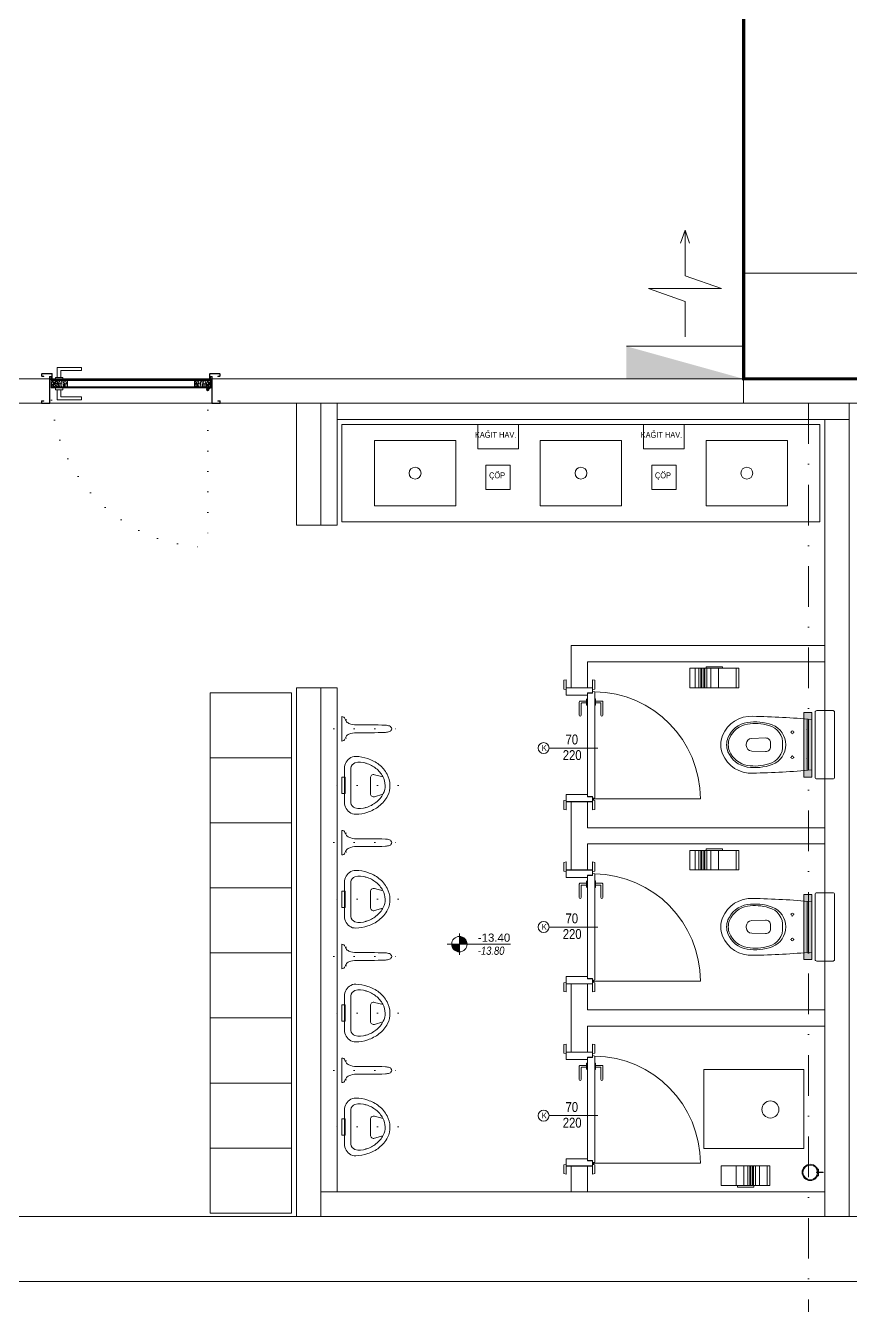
# Model space of a CAD drawing. Header units: metres. Extents: x -13933 to 152404, y -7861 to 21912.
# Drawn here: x 7998 to 8506, y -555 to 232 of the extents above; entities that cross this region are included whole.
import ezdxf
from ezdxf.enums import TextEntityAlignment as Align

# ---------------------------------------------------------------- set-up
doc = ezdxf.new("R2010")
doc.units = ezdxf.units.M
doc.header["$LTSCALE"] = 100
doc.header["$MEASUREMENT"] = 0
for name, pattern in [('DASHDOT2', [0.5, 0.25, -0.125, 0, -0.125]), ('DOT2', [0.125, 0, -0.125]), ('HIDDEN', [0.375, 0.25, -0.125]), ('HIDDEN2', [4.7625, 3.175, -1.5875])]:
    doc.linetypes.add(name, pattern=pattern)
doc.layers.get('0').update_dxf_attribs({"color": 9, "lineweight": 9})
for name, color, linetype, lineweight in [('00', 9, 'Continuous', 9), ('01', 9, 'Continuous', 9), ('05', 9, 'Continuous', 9), ('05V', 9, 'Continuous', 9), ('06C @ 1', 9, 'Continuous', 9), ('06D', 9, 'Continuous', 9), ('09', 9, 'Continuous', 9), ('10', 9, 'Continuous', 9), ('12', 9, 'Continuous', 9), ('20', 9, 'DOT2', 9), ('21', 9, 'Continuous', 9), ('24', 9, 'DASHDOT2', 9), ('32-ekipman', 9, 'Continuous', 9), ('Kapı', 204, 'Continuous', 9), ('KARA SIVA', 4, 'Continuous', 9), ('TEFRİŞ', 9, 'Continuous', 9), ('YAZI', 7, 'Continuous', 9)]:
    doc.layers.add(name, color=color, linetype=linetype, lineweight=lineweight)
doc.styles.add('Arial', font='arial.ttf', dxfattribs={"height": 2.5})
doc.styles.add('MuuM_TEXT-ITALIC', font='ARIALNI.TTF')
doc.styles.add('MuuM_TEXT-STANDART', font='ARIALN.TTF')

# ---------------------------------------------------------------- blocks, each defined once
blk = doc.blocks.new('p-akslar_yeni')
at = {"layer": '24'}
blk.add_lwpolyline([(14895, -8575), (14895, -11897.18)], dxfattribs=at)
blk = doc.blocks.new('2.bod.sitatik')
at = {"layer": '01'}
blk.add_lwpolyline([(8440, -8630), (8520, -8630), (8520, -8550), (8440, -8550)], close=True, dxfattribs=at)
blk = doc.blocks.new('P-KURANGLEZ')
at = {"layer": '01'}
blk.add_lwpolyline([(7525, -500), (12385, -500), (12385, -5), (12385, 0), (12425, 0), (12425, -540), (7525, -540)], close=True, dxfattribs=at)
blk = doc.blocks.new('YD-72-20')
at = {"linetype": 'Continuous'}
for p, q in [((0, 0.7139), (-0.0282, 0.6343)), ((0, 0.7139), (0.0282, 0.6343)), ((0, 0.4335), (0, 0.7139)), ((0.225, 0.3547), (0, 0.4335)), ((-0.225, 0.3547), (0.225, 0.3547)), ((-0.225, 0.3547), (0, 0.276)), ((0, 0.058), (0, 0.276)), ((0.36, 0), (-0.36, 0)), ((0.36, 0), (0.36, -0.2))]:
    blk.add_line(p, q, dxfattribs=at)
blk.add_solid([(0.36, -0.2), (-0.36, 0), (-0.36, -0.2)])
blk = doc.blocks.new('A$C29B32992')
at = {"xscale": 100, "yscale": 100, "zscale": 100}
blk.add_blockref('YD-72-20', (8404, -10855.12), dxfattribs=at)
blk = doc.blocks.new('p-işyeri')
at = {"color": 0, "const_width": 2}
blk.add_lwpolyline([(200, 0), (200, 700), (-200, 700), (-200, 0)], close=True, dxfattribs=at)
blk = doc.blocks.new('p-kapı kolu')
for points in [[(2.2, 0), (2.2, -1.25), (-2.2, -1.25), (-2.2, 0), (2.2, 0)], [(1.225, -1.25), (1.225, -7.5), (-13.775, -7.5), (-13.775, -5.625), (-1.025, -5.625), (-1.025, -5.625), (-1.025, -1.25), (1.225, -1.25)]]:
    blk.add_lwpolyline(points)
blk = doc.blocks.new('K-AH-01')
at = {"layer": '09'}
h = blk.add_hatch(dxfattribs=at)
h.set_pattern_fill('LOGEND', color=256, scale=10, style=0)
h.set_pattern_definition([(7e-15, (-3944.073, -2726.897), (10, 10), [3, -7]), (7e-15, (-3944.073, -2726.397), (10, 10), [3, -7]), (7e-15, (-3943.573, -2725.397), (10, 10), [2, -8]), (7e-15, (-3943.073, -2724.397), (10, 10), [1.5, -8.5]), (7e-15, (-3943.073, -2723.397), (10, 10), [1, -9]), (7e-15, (-3945.573, -2722.397), (10, 10), [0.5, -2.5, 0.5, -6.5]), (7e-15, (-3944.073, -2721.897), (10, 10), [0.5, -4, 1.5, -4]), (7e-15, (-3942.073, -2721.397), (10, 10), [0.5, -0.5, 0.5, -8.5]), (7e-15, (-3942.573, -2720.897), (10, 10), [0.5, -9.5]), (7e-15, (-3943.073, -2719.897), (10, 10), [1.5, -8.5]), (7e-15, (-3943.073, -2718.897), (10, 10), [2, -8]), (7e-15, (-3943.573, -2717.897), (10, 10), [2.5, -3, 0.5, -4]), (90, (-3947.573, -2723.897), (-10, 10), [0.5, -1, 2.5, -6]), (90, (-3947.073, -2722.897), (-10, 10), [0.5, -0.5, 1.5, -7.5]), (90, (-3946.573, -2718.897), (-10, 10), [1, -9]), (90, (-3946.073, -2722.897), (-10, 10), [2, -3, 0.5, -4.5]), (90, (-3945.573, -2717.397), (-10, 10), [0.5, -9.5]), (90, (-3945.073, -2722.397), (-10, 10), [1.5, -8.5]), (90, (-3944.073, -2721.897), (-10, 10), [1, -9]), (90, (-3943.073, -2721.897), (-10, 10), [0.5, -1.5, 1.5, -6.5]), (90, (-3942.573, -2721.397), (-10, 10), [0.5, -9.5]), (90, (-3942.073, -2723.397), (-10, 10), [1.4, -8.6]), (90, (-3941.573, -2725.397), (-10, 10), [1, -9]), (90, (-3940.573, -2721.397), (-10, 10), [0.5, -9.5]), (90, (-3939.573, -2721.897), (-10, 10), [1.5, -8.5]), (90, (-3938.573, -2721.897), (-10, 10), [1.5, -8.5]), (45, (-3940.073, -2725.8966), (1e-15, 10), [0.7071, -0.7071, 0.7071, -12.020836]), (45, (-3942.073, -2723.3966), (1e-15, 10), [1.4142, -12.727936]), (45, (-3946.073, -2718.3966), (1e-15, 10), [1.4142, -12.727936]), (45, (-3944.073, -2720.8966), (1e-15, 10), [1.4142, -12.727936]), (45, (-3943.573, -2722.8966), (1e-15, 10), [1.4142, -12.727936]), (45, (-3940.573, -2724.8966), (1e-15, 10), [1.4142, -12.727936]), (45, (-3941.573, -2724.3966), (1e-15, 10), [2.12132, -12.020816]), (45, (-3944.573, -2719.8966), (1e-15, 10), [0.7071, -13.435036]), (45, (-3945.073, -2718.8966), (1e-15, 10), [0.7071, -13.435036]), (45, (-3941.073, -2718.8966), (1e-15, 10), [0.7071, -13.435036]), (45, (-3945.073, -2723.8966), (1e-15, 10), [0.7071, -13.435036]), (45, (-3939.573, -2720.3966), (1e-15, 10), [0.7071, -13.435036]), (45, (-3943.073, -2721.3966), (1e-15, 10), [0.7071, -13.435036]), (45, (-3942.073, -2720.3966), (1e-15, 10), [0.7071, -13.435036]), (135, (-3942.573, -2722.3966), (-10, 1e-15), [0.7071, -0.7071, 2.12132, -10.606616]), (135, (-3941.073, -2722.3966), (-10, 1e-15), [0.7071, -13.435036]), (135, (-3941.073, -2725.8966), (-10, 1e-15), [0.7071, -13.435036]), (135, (-3943.073, -2723.3966), (-10, 1e-15), [0.7071, -13.435036]), (135, (-3941.573, -2721.3966), (-10, 1e-15), [0.7071, -13.435036]), (135, (-3944.073, -2723.8966), (-10, 1e-15), [0.7071, -13.435036]), (135, (-3940.073, -2723.8966), (-10, 1e-15), [0.7071, -13.435036]), (135, (-3947.073, -2726.8966), (-10, 1e-15), [0.7071, -13.435036]), (135, (-3946.573, -2726.3966), (-10, 1e-15), [1.4142, -12.727936]), (135, (-3946.073, -2725.8966), (-10, 1e-15), [1.4142, -12.727936]), (135, (-3945.073, -2725.8966), (-10, 1e-15), [1.4142, -12.727936]), (135, (-3944.573, -2724.8966), (-10, 1e-15), [1.4142, -12.727936]), (135, (-3940.573, -2720.8966), (-10, 1e-15), [1.4142, -12.727936]), (135, (-3938.573, -2725.8966), (-10, 1e-15), [1.4142, -12.727936]), (135, (-3938.073, -2717.8966), (-10, 1e-15), [1.4142, -12.727936]), (135, (-3938.073, -2718.8966), (-10, 1e-15), [1.4142, -12.727936]), (135, (-3939.073, -2719.3966), (-10, 1e-15), [1.4142, -12.727936]), (135, (-3946.073, -2719.3966), (-10, 1e-15), [2.12132, -12.020816]), (135, (-3939.573, -2720.3966), (-10, 1e-15), [2.12132, -12.020816]), (26.56505, (-3945.0727, -2717.3966), (10, 4e-09), [1.118, -21.24268]), (26.56505, (-3945.0727, -2722.3966), (10, 4e-09), [1.118, -21.24268]), (26.56505, (-3944.0727, -2719.3966), (10, 4e-09), [1.118, -21.24268]), (26.56505, (-3941.0727, -2726.3966), (10, 4e-09), [1.118, -21.24268]), (26.56505, (-3941.5727, -2725.3966), (10, 4e-09), [1.118, -21.24268]), (26.56505, (-3944.5727, -2723.3966), (10, 4e-09), [1.118, -21.24268]), (26.56505, (-3944.5727, -2718.3966), (10, 4e-09), [1.118, -21.24268]), (26.56505, (-3941.5727, -2721.3966), (10, 4e-09), [2.236, -20.12468]), (63.43495, (-3941.5727, -2719.8966), (5e-10, 10), [1.118, -21.24268]), (63.43495, (-3940.0727, -2722.8966), (5e-10, 10), [1.118, -21.24268]), (63.43495, (-3945.0727, -2720.8966), (5e-10, 10), [1.118, -21.24268]), (63.43495, (-3947.0727, -2720.3966), (5e-10, 10), [1.118, -21.24268]), (63.43495, (-3941.0727, -2722.3966), (5e-10, 10), [1.118, -21.24268]), (63.43495, (-3942.0727, -2722.3966), (5e-10, 10), [1.118, -21.24268]), (63.43495, (-3946.0727, -2720.8966), (5e-10, 10), [2.236, -20.12468]), (63.43495, (-3938.5727, -2724.3966), (5e-10, 10), [2.236, -20.12468]), (63.43495, (-3939.5727, -2723.8966), (5e-10, 10), [2.236, -20.12468]), (116.56505, (-3947.5727, -2725.3966), (-4e-09, 10), [1.118, -21.24268]), (116.56505, (-3947.5727, -2719.8966), (-4e-09, 10), [1.118, -21.24268]), (116.56505, (-3945.5727, -2726.8966), (-4e-09, 10), [1.118, -21.24268]), (116.56505, (-3946.5727, -2717.8966), (-4e-09, 10), [1.118, -21.24268]), (116.56505, (-3945.5727, -2723.8966), (-4e-09, 10), [1.118, -21.24268]), (116.56505, (-3943.5727, -2722.8966), (-4e-09, 10), [1.118, -21.24268]), (116.56505, (-3942.5727, -2720.8966), (-4e-09, 10), [1.118, -21.24268]), (116.56505, (-3947.0727, -2724.8966), (3.2e-06, 10.0000016), [1.118, -21.24268]), (116.56505, (-3944.5727, -2723.3966), (-4e-09, 10), [1.118, -21.24268]), (116.56505, (-3941.5727, -2724.3966), (-4e-09, 10), [1.118, -21.24268]), (116.56505, (-3940.5727, -2723.3966), (-4e-09, 10), [1.118, -21.24268]), (116.56505, (-3938.5727, -2720.3966), (-4e-09, 10), [1.118, -21.24268]), (116.56505, (-3946.0727, -2717.3966), (-4e-09, 10), [1.118, -21.24268]), (116.56505, (-3947.5727, -2717.8966), (-4e-09, 10), [2.236, -20.12468]), (116.56505, (-3946.0727, -2724.8966), (-4e-09, 10), [2.236, -20.12468]), (153.43495, (-3947.5727, -2726.3966), (-10, 5e-10), [1.118, -21.24268]), (153.43495, (-3939.0727, -2726.8966), (-10, 5e-10), [1.118, -21.24268]), (153.43495, (-3939.5727, -2721.8966), (-10, 5e-10), [1.118, -21.24268]), (153.43495, (-3943.5727, -2725.3966), (-10, 5e-10), [1.118, -21.24268]), (153.43495, (-3944.0727, -2726.3966), (-10, 5e-10), [1.118, -21.24268]), (153.43495, (-3943.0727, -2724.3966), (-10, 5e-10), [1.118, -21.24268]), (153.43495, (-3940.0727, -2718.3966), (-10, 5e-10), [1.118, -21.24268]), (153.43495, (-3939.0727, -2717.8966), (-10, 5e-10), [2.236, -20.12468])])
h.paths.add_polyline_path([(10.77, 6.46), (10.77, 2.46), (0.77, 2.46), (0.77, 6.46)])
h = blk.add_hatch(dxfattribs=at)
h.set_pattern_fill('LOGEND', color=256, scale=10, style=0)
h.set_pattern_definition([(7e-15, (-3938.781, -2726.897), (10, 10), [3, -7]), (7e-15, (-3938.781, -2726.397), (10, 10), [3, -7]), (7e-15, (-3938.281, -2725.397), (10, 10), [2, -8]), (7e-15, (-3937.781, -2724.397), (10, 10), [1.5, -8.5]), (7e-15, (-3937.781, -2723.397), (10, 10), [1, -9]), (7e-15, (-3940.281, -2722.397), (10, 10), [0.5, -2.5, 0.5, -6.5]), (7e-15, (-3938.781, -2721.897), (10, 10), [0.5, -4, 1.5, -4]), (7e-15, (-3936.781, -2721.397), (10, 10), [0.5, -0.5, 0.5, -8.5]), (7e-15, (-3937.281, -2720.897), (10, 10), [0.5, -9.5]), (7e-15, (-3937.781, -2719.897), (10, 10), [1.5, -8.5]), (7e-15, (-3937.781, -2718.897), (10, 10), [2, -8]), (7e-15, (-3938.281, -2717.897), (10, 10), [2.5, -3, 0.5, -4]), (90, (-3942.281, -2723.897), (-10, 10), [0.5, -1, 2.5, -6]), (90, (-3941.781, -2722.897), (-10, 10), [0.5, -0.5, 1.5, -7.5]), (90, (-3941.281, -2718.897), (-10, 10), [1, -9]), (90, (-3940.781, -2722.897), (-10, 10), [2, -3, 0.5, -4.5]), (90, (-3940.281, -2717.397), (-10, 10), [0.5, -9.5]), (90, (-3939.781, -2722.397), (-10, 10), [1.5, -8.5]), (90, (-3938.781, -2721.897), (-10, 10), [1, -9]), (90, (-3937.781, -2721.897), (-10, 10), [0.5, -1.5, 1.5, -6.5]), (90, (-3937.281, -2721.397), (-10, 10), [0.5, -9.5]), (90, (-3936.781, -2723.397), (-10, 10), [1.4, -8.6]), (90, (-3936.281, -2725.397), (-10, 10), [1, -9]), (90, (-3935.281, -2721.397), (-10, 10), [0.5, -9.5]), (90, (-3934.281, -2721.897), (-10, 10), [1.5, -8.5]), (90, (-3933.281, -2721.897), (-10, 10), [1.5, -8.5]), (45, (-3934.781, -2725.8966), (1e-15, 10), [0.7071, -0.7071, 0.7071, -12.020836]), (45, (-3936.781, -2723.3966), (1e-15, 10), [1.4142, -12.727936]), (45, (-3940.781, -2718.3966), (1e-15, 10), [1.4142, -12.727936]), (45, (-3938.781, -2720.8966), (1e-15, 10), [1.4142, -12.727936]), (45, (-3938.281, -2722.8966), (1e-15, 10), [1.4142, -12.727936]), (45, (-3935.281, -2724.8966), (1e-15, 10), [1.4142, -12.727936]), (45, (-3936.281, -2724.3966), (1e-15, 10), [2.12132, -12.020816]), (45, (-3939.281, -2719.8966), (1e-15, 10), [0.7071, -13.435036]), (45, (-3939.781, -2718.8966), (1e-15, 10), [0.7071, -13.435036]), (45, (-3935.781, -2718.8966), (1e-15, 10), [0.7071, -13.435036]), (45, (-3939.781, -2723.8966), (1e-15, 10), [0.7071, -13.435036]), (45, (-3934.281, -2720.3966), (1e-15, 10), [0.7071, -13.435036]), (45, (-3937.781, -2721.3966), (1e-15, 10), [0.7071, -13.435036]), (45, (-3936.781, -2720.3966), (1e-15, 10), [0.7071, -13.435036]), (135, (-3937.281, -2722.3966), (-10, 1e-15), [0.7071, -0.7071, 2.12132, -10.606616]), (135, (-3935.781, -2722.3966), (-10, 1e-15), [0.7071, -13.435036]), (135, (-3935.781, -2725.8966), (-10, 1e-15), [0.7071, -13.435036]), (135, (-3937.781, -2723.3966), (-10, 1e-15), [0.7071, -13.435036]), (135, (-3936.281, -2721.3966), (-10, 1e-15), [0.7071, -13.435036]), (135, (-3938.781, -2723.8966), (-10, 1e-15), [0.7071, -13.435036]), (135, (-3934.781, -2723.8966), (-10, 1e-15), [0.7071, -13.435036]), (135, (-3941.781, -2726.8966), (-10, 1e-15), [0.7071, -13.435036]), (135, (-3941.281, -2726.3966), (-10, 1e-15), [1.4142, -12.727936]), (135, (-3940.781, -2725.8966), (-10, 1e-15), [1.4142, -12.727936]), (135, (-3939.781, -2725.8966), (-10, 1e-15), [1.4142, -12.727936]), (135, (-3939.281, -2724.8966), (-10, 1e-15), [1.4142, -12.727936]), (135, (-3935.281, -2720.8966), (-10, 1e-15), [1.4142, -12.727936]), (135, (-3933.281, -2725.8966), (-10, 1e-15), [1.4142, -12.727936]), (135, (-3932.781, -2717.8966), (-10, 1e-15), [1.4142, -12.727936]), (135, (-3932.781, -2718.8966), (-10, 1e-15), [1.4142, -12.727936]), (135, (-3933.781, -2719.3966), (-10, 1e-15), [1.4142, -12.727936]), (135, (-3940.781, -2719.3966), (-10, 1e-15), [2.12132, -12.020816]), (135, (-3934.281, -2720.3966), (-10, 1e-15), [2.12132, -12.020816]), (26.56505, (-3939.7813, -2717.3966), (10, 4e-09), [1.118, -21.24268]), (26.56505, (-3939.7813, -2722.3966), (10, 4e-09), [1.118, -21.24268]), (26.56505, (-3938.7813, -2719.3966), (10, 4e-09), [1.118, -21.24268]), (26.56505, (-3935.7813, -2726.3966), (10, 4e-09), [1.118, -21.24268]), (26.56505, (-3936.2813, -2725.3966), (10, 4e-09), [1.118, -21.24268]), (26.56505, (-3939.2813, -2723.3966), (10, 4e-09), [1.118, -21.24268]), (26.56505, (-3939.2813, -2718.3966), (10, 4e-09), [1.118, -21.24268]), (26.56505, (-3936.2813, -2721.3966), (10, 4e-09), [2.236, -20.12468]), (63.43495, (-3936.2813, -2719.8966), (5e-10, 10), [1.118, -21.24268]), (63.43495, (-3934.7813, -2722.8966), (5e-10, 10), [1.118, -21.24268]), (63.43495, (-3939.7813, -2720.8966), (5e-10, 10), [1.118, -21.24268]), (63.43495, (-3941.7813, -2720.3966), (5e-10, 10), [1.118, -21.24268]), (63.43495, (-3935.7813, -2722.3966), (5e-10, 10), [1.118, -21.24268]), (63.43495, (-3936.7813, -2722.3966), (5e-10, 10), [1.118, -21.24268]), (63.43495, (-3940.7813, -2720.8966), (5e-10, 10), [2.236, -20.12468]), (63.43495, (-3933.2813, -2724.3966), (5e-10, 10), [2.236, -20.12468]), (63.43495, (-3934.2813, -2723.8966), (5e-10, 10), [2.236, -20.12468]), (116.56505, (-3942.2813, -2725.3966), (-4e-09, 10), [1.118, -21.24268]), (116.56505, (-3942.2813, -2719.8966), (-4e-09, 10), [1.118, -21.24268]), (116.56505, (-3940.2813, -2726.8966), (-4e-09, 10), [1.118, -21.24268]), (116.56505, (-3941.2813, -2717.8966), (-4e-09, 10), [1.118, -21.24268]), (116.56505, (-3940.2813, -2723.8966), (-4e-09, 10), [1.118, -21.24268]), (116.56505, (-3938.2813, -2722.8966), (-4e-09, 10), [1.118, -21.24268]), (116.56505, (-3937.2813, -2720.8966), (-4e-09, 10), [1.118, -21.24268]), (116.56505, (-3941.7813, -2724.8966), (3.2e-06, 10.0000016), [1.118, -21.24268]), (116.56505, (-3939.2813, -2723.3966), (-4e-09, 10), [1.118, -21.24268]), (116.56505, (-3936.2813, -2724.3966), (-4e-09, 10), [1.118, -21.24268]), (116.56505, (-3935.2813, -2723.3966), (-4e-09, 10), [1.118, -21.24268]), (116.56505, (-3933.2813, -2720.3966), (-4e-09, 10), [1.118, -21.24268]), (116.56505, (-3940.7813, -2717.3966), (-4e-09, 10), [1.118, -21.24268]), (116.56505, (-3942.2813, -2717.8966), (-4e-09, 10), [2.236, -20.12468]), (116.56505, (-3940.7813, -2724.8966), (-4e-09, 10), [2.236, -20.12468]), (153.43495, (-3942.2813, -2726.3966), (-10, 5e-10), [1.118, -21.24268]), (153.43495, (-3933.7813, -2726.8966), (-10, 5e-10), [1.118, -21.24268]), (153.43495, (-3934.2813, -2721.8966), (-10, 5e-10), [1.118, -21.24268]), (153.43495, (-3938.2813, -2725.3966), (-10, 5e-10), [1.118, -21.24268]), (153.43495, (-3938.7813, -2726.3966), (-10, 5e-10), [1.118, -21.24268]), (153.43495, (-3937.7813, -2724.3966), (-10, 5e-10), [1.118, -21.24268]), (153.43495, (-3934.7813, -2718.3966), (-10, 5e-10), [1.118, -21.24268]), (153.43495, (-3933.7813, -2717.8966), (-10, 5e-10), [2.236, -20.12468])])
h.paths.add_polyline_path([(89.06, 2.47), (89.06, 6.46), (99.06, 6.47), (99.06, 2.47)])
at = {"layer": '10'}
for points in [[(-0.44, -1.7), (1.3, -1.7, 0.414214), (1.6, -1.4), (1.6, 1.1, 0.414214), (1.3, 1.4, 0.414214), (1, 1.1), (1, 0.2), (0.2, 0.2), (0.2, 16.4, 0.414214), (-0.1, 16.7), (-4.6, 16.7, 0.414214), (-4.9, 16.4), (-4.9, 15.3, 0.414214), (-4.6, 15), (-3.5, 15), (-3.5, 15.2), (-4.6, 15.2, -0.414214), (-4.7, 15.3), (-4.7, 16.4, -0.414214), (-4.6, 16.5), (-0.2, 16.5), (-0.1, 16.5, -0.414214), (0, 16.4), (0, 0), (1.2, 0), (1.2, 1.1, -0.414214), (1.3, 1.2, -0.414214), (1.4, 1.1), (1.4, -1.4, -0.414214), (1.3, -1.5), (-0.44, -1.5), (-4.6, -1.5, -0.414214), (-4.7, -1.4), (-4.7, -0.3, -0.414214), (-4.6, -0.2), (-3.5, -0.2), (-3.5, 0), (-4.6, 0, 0.414214), (-4.9, -0.3), (-4.9, -1.4, 0.414214), (-4.6, -1.7)], [(100.44, -1.7), (98.7, -1.7, -0.414214), (98.4, -1.4), (98.4, 1.1, -0.414214), (98.7, 1.4, -0.414214), (99, 1.1), (99, 0.2), (99.8, 0.2), (99.8, 16.4, -0.414214), (100.1, 16.7), (104.6, 16.7, -0.414214), (104.9, 16.4), (104.9, 15.3, -0.414214), (104.6, 15), (103.5, 15), (103.5, 15.2), (104.6, 15.2, 0.414214), (104.7, 15.3), (104.7, 16.4, 0.414214), (104.6, 16.5), (100.2, 16.5), (100.1, 16.5, 0.414214), (100, 16.4), (100, 0), (98.8, 0), (98.8, 1.1, 0.414214), (98.7, 1.2, 0.414214), (98.6, 1.1), (98.6, -1.4, 0.414214), (98.7, -1.5), (100.44, -1.5), (104.6, -1.5, 0.414214), (104.7, -1.4), (104.7, -0.3, 0.414214), (104.6, -0.2), (103.5, -0.2), (103.5, 0), (104.6, 0, -0.414214), (104.9, -0.3), (104.9, -1.4, -0.414214), (104.6, -1.7)], [(2.15, 7.6), (0.77, 6.96), (0.77, 4.09), (0.57, 4.09), (0.57, 7.09), (2.04, 7.77, -14.796002)]]:
    blk.add_lwpolyline(points, format="xyb", close=True, dxfattribs=at)
blk.add_circle((2.72, 8.09), 0.55, dxfattribs=at)
at = {"layer": '12'}
for points in [[(0.77, 6.46), (99.06, 6.47), (99.06, 6.97), (0.77, 6.96)], [(0.77, 2.46), (10.77, 2.46), (10.77, 6.46), (0.77, 6.46)], [(0.77, 2.46), (99.06, 2.46), (99.06, 1.96), (0.77, 1.96)], [(89.06, 2.46), (99.06, 2.46), (99.06, 6.47), (89.06, 6.47)]]:
    blk.add_lwpolyline(points, close=True, dxfattribs=at)
at = {"layer": '20'}
blk.add_lwpolyline([(2.72, 8.09), (2.72, 105.23)], dxfattribs=at)
at = {"layer": '20', "linetype": 'HIDDEN'}
for points in [[(1.97, 6.89), (1.97, 5.39), (3.47, 5.39), (3.47, 6.89)], [(2.17, 7.58), (2.17, 5.59), (3.27, 5.59), (3.27, 7.58)]]:
    blk.add_lwpolyline(points, dxfattribs=at)
at = {"layer": '20'}
blk.add_arc((0.77, 6.96), 98.29, 357.08416, 88.86324, dxfattribs=at)
at = {"layer": '06C @ 1', "xscale": -1, "rotation": 180}
blk.add_blockref('p-kapı kolu', (94.06, 6.97), dxfattribs=at)
at = {"layer": '06C @ 1'}
blk.add_blockref('p-kapı kolu', (94.06, 1.96), dxfattribs=at)
blk = doc.blocks.new('San-p-uripart')
at = {"linetype": 'DOT2'}
for p, q in [((-5.77, -2.73), (-5.77, 3.35)), ((0, 5), (0, -40.5)), ((5.77, -2.73), (5.77, 3.35))]:
    blk.add_line(p, q, dxfattribs=at)
blk.add_lwpolyline([(0, 0), (-7.5, 0, 0.335863), (-6.29, -1.8, -0.061447), (-4.83, -2.51, -0.147975), (-3.31, -4.31, -0.105673), (-2.38, -8.95, 0.01101), (-2.23, -26.78, 0.044983), (-1.74, -29.26, 0.284409), (0, -30.59, 0.284409), (1.74, -29.26, 0.044983), (2.23, -26.78, 0.01101), (2.38, -8.95, -0.105673), (3.31, -4.31, -0.147975), (4.83, -2.51, -0.061447), (6.29, -1.8, 0.335863), (7.5, 0)], format="xyb", close=True)
blk = doc.blocks.new('v-k-pisuar01-p-s')
at = {"linetype": 'DOT2'}
blk.add_line((0, -33), (0, 5), dxfattribs=at)
for p, q in [((-6.98, -18.56), (-5.47, -23.73)), ((-5.07, -16), (4.66, -16)), ((6.59, -18.52), (5.19, -23.78))]:
    blk.add_line(p, q)
for points in [[(11.42, 0), (-11.42, 0, 0.252384), (-17.51, -5, 0.055826), (-17.74, -7, 0.088182), (-16.42, -14.39, 0.087476), (-12.79, -21.28, 0.105521), (-6.48, -26.6, 0.141396), (0.13, -28, 0.121036), (6.87, -26.29, 0.105521), (12.81, -21.28, 0.087476), (16.45, -14.39, 0.088182), (17.76, -7, 0.066704), (17.51, -5, 0.252384), (11.42, 0)], [(13.57, -13.47, 0.172375), (13.81, -6.52, 0.252384), (10.66, -3.93), (-10.66, -3.93, 0.252384), (-13.81, -6.52, 0.172375), (-13.57, -13.47, 0.087476), (-10.42, -19.44, 0.105521), (-5.06, -23.95, 0.144004), (0.01, -25, 0.123151), (5.45, -23.64, 0.105521), (10.44, -19.44, 0.087476), (13.59, -13.47)]]:
    blk.add_lwpolyline(points, format="xyb")
blk.add_lwpolyline([(-5, -0.5), (-5, 1.5), (5, 1.5), (5, -0.5)], close=True)
for centre, radius, start, end in [((1.16, -7.48), 15.9, 200.65057, 202.1301), ((-1.14, -7.48), 15.9, 337.8699, 339.34943), ((-5.07, -18), 2, 90, 196.38954), ((4.66, -18), 2, 345.06858, 90)]:
    blk.add_arc(centre, radius, start, end)
blk = doc.blocks.new('p-klozet üstü kağıt dispenser')
blk.add_hatch(color=255).paths.add_polyline_path([(0, 5.56), (0, 45.41), (-5, 45.41), (-5, 5.56)])
blk.add_lwpolyline([(0, 5.56), (0, 45.41), (-5, 45.41), (-5, 5.56)], close=True)
blk = doc.blocks.new('san-klo-06-p')
for p, q in [((0, -2), (-15.5, -2)), ((0, -2.8), (-15.5, -2.8)), ((0, -2), (15.5, -2)), ((0, -2.8), (15.5, -2.8)), ((-4.16, -28.43), (-3.91, -36.92)), ((0, -25.35), (-1.16, -25.35)), ((0, -25.35), (1.16, -25.35)), ((4.16, -28.43), (3.91, -36.92)), ((0, -40.31), (-0.41, -40.31)), ((-0.41, -40.31), (0, -40.31)), ((0.41, -40.31), (0, -40.31)), ((0, -40.31), (0.41, -40.31))]:
    blk.add_line(p, q)
at = {"linetype": 'DOT2'}
for p, q in [((-6.49, -12), (-8.95, -12)), ((-7.75, -10.91), (-7.75, -12)), ((-7.75, -13.09), (-7.75, -12)), ((6.49, -12), (8.95, -12)), ((7.75, -10.91), (7.75, -12)), ((7.75, -13.09), (7.75, -12))]:
    blk.add_line(p, q, dxfattribs=at)
for points in [[(-20, 2.02), (20, 2.02, 0.414214), (21, 3.02), (21, 13.02, 0.414214), (20, 14.02), (-20, 14.02, 0.414214), (-21, 13.02), (-21, 3.02, 0.414214)], [(-15.5, 0, 0.018163), (-17.47, -36.26, 0.320529), (-5.63, -54.91, 0.096396), (0, -56, 0.096396), (5.62, -54.91, 0.320529), (17.47, -36.26, 0.018163), (15.5, 0)]]:
    blk.add_lwpolyline(points, format="xyb", close=True)
for points in [[(-9.5, 2.02), (-9.5, -2.98), (-8.5, -2.98), (-8.5, 2.02)], [(8.5, 2.02), (8.5, -2.98), (9.5, -2.98), (9.5, 2.02)]]:
    blk.add_lwpolyline(points, dxfattribs=at)
blk.add_lwpolyline([(-5, 0), (-5, 2), (5, 2), (5, 0)], close=True, dxfattribs=at)
for centre, radius, start, end in [((-7.75, -12), 0.75, 0, 180), ((-7.75, -12), 0.75, 180, 0), ((7.75, -12), 0.75, 0, 180), ((7.75, -12), 0.75, 180, 0), ((0, -29), 13, 90, 159.42009), ((-1.09, -28.95), 11, 84.31759, 166.80674), ((0, -29), 13, 20.57991, 90), ((1.09, -28.95), 11, 13.19326, 95.68241), ((15.92, -34.98), 30, 159.42009, 189.12808), ((15.92, -34.98), 29, 162.87269, 189.12808), ((-1.16, -28.35), 3, 90, 181.707), ((1.16, -28.35), 3, 358.293, 90), ((-15.92, -34.98), 29, 350.87192, 17.12731), ((-15.92, -34.98), 30, 350.87192, 20.57991), ((-0.41, -36.81), 3.5, 181.707, 270), ((0.41, -36.81), 3.5, 270, 358.293), ((1.5, -37.29), 15.4, 189.12808, 247.97569), ((1.5, -37.29), 14.4, 189.12808, 247.97569), ((-1.5, -37.29), 14.4, 292.02431, 350.87192), ((-1.5, -37.29), 15.4, 292.02431, 350.87192), ((0, -41), 11.4, 247.97569, 270), ((0, -41), 10.4, 247.97569, 270), ((0, -41), 10.4, 270, 292.02431), ((0, -41), 11.4, 270, 292.02431)]:
    blk.add_arc(centre, radius, start, end)
at = {"layer": '05', "rotation": 270}
blk.add_blockref('p-klozet üstü kağıt dispenser', (-25.41, -5.01), dxfattribs=at)
blk = doc.blocks.new('p-giyinme dolabı')
blk.add_lwpolyline([(40, -20), (40, 20), (-10, 20), (-10, -20)], close=True)
blk = doc.blocks.new('p-t.kağıtlığı')
at = {"layer": 'TEFRİŞ'}
h = blk.add_hatch(dxfattribs=at)
h.set_pattern_fill('CYL', color=256, scale=30, angle=-90, style=0)
h.set_pattern_definition([(270, (-14.4, 13), (30, 7e-15), []), (270, (-13.8, 13), (30, 7e-15), []), (270, (-12.6, 13), (30, 7e-15), []), (270, (-10.2, 13), (30, 7e-15), []), (270, (-5.4, 13), (30, 7e-15), []), (270, (5.4, 13), (30, 7e-15), []), (270, (10.2, 13), (30, 7e-15), []), (270, (12.6, 13), (30, 7e-15), []), (270, (13.8, 13), (30, 7e-15), []), (270, (14.4, 13), (30, 7e-15), [])])
h.paths.add_polyline_path([(-15, 1), (15, 1), (15, 13), (-15, 13)])
for points in [[(-15, 1), (15, 1), (15, 13), (-15, 13)], [(5, 1), (5, 0), (-5, 0), (-5, 1)]]:
    blk.add_lwpolyline(points, close=True, dxfattribs=at)
blk = doc.blocks.new('RREERGERGBBBB')
at = {"layer": 'TEFRİŞ'}
blk.add_hatch(color=256, dxfattribs=at).paths.add_polyline_path([(-24564.21, -5806.63), (-24567.21, -5806.63), (-24567.21, -5804.63), (-24567.41, -5804.63), (-24567.41, -5806.63), (-24568.41, -5806.63), (-24568.41, -5806.83), (-24567.41, -5806.83), (-24567.41, -5808.83), (-24567.21, -5808.83), (-24567.21, -5806.83), (-24564.21, -5806.83)])
for points in [[(-24564.21, -5806.63), (-24567.21, -5806.63), (-24567.21, -5804.63), (-24567.41, -5804.63), (-24567.41, -5806.63), (-24568.41, -5806.63), (-24568.41, -5806.83), (-24567.41, -5806.83), (-24567.41, -5808.83), (-24567.21, -5808.83), (-24567.21, -5806.83), (-24564.21, -5806.83), (-24564.21, -5806.63)], [(-24567.21, -5806.71), (-24564.21, -5806.71)]]:
    blk.add_lwpolyline(points, dxfattribs=at)
for radius in [5, 4.5]:
    blk.add_circle((-24572.21, -5806.71), radius, dxfattribs=at)
blk = doc.blocks.new('dsfsdfsdfsdfsdfsdf')
at = {"layer": 'Kapı'}
for p, q in [((23771.45, -2062.35), (23755.45, -2062.35)), ((23771.45, -2065.62, 0.66), (23768.45, -2065.62, 0.66)), ((23768.45, -2129.02, 0.66), (23768.45, -2066.82, 0.66)), ((23772.95, -2064.72, 0.66), (23771.45, -2064.42, 0.66)), ((23771.45, -2064.42, 0.66), (23771.45, -2065.62, 0.66)), ((23771.95, -2064.01, 0.66), (23837.87, -2064.01, 0.66)), ((23772.95, -2064.72, 0.66), (23772.95, -2129.92, 0.66)), ((23771.45, -2132.35), (23755.45, -2132.35)), ((23771.45, -2129.02, 0.66), (23768.45, -2129.02, 0.66)), ((23771.45, -2130.22, 0.66), (23771.45, -2129.02, 0.66)), ((23772.95, -2129.92, 0.66), (23771.45, -2130.22, 0.66))]:
    blk.add_line(p, q, dxfattribs=at)
at = {"layer": 'Kapı', "elevation": 0.66}
for points in [[(23753.95, -2057.62), (23755.45, -2057.32), (23755.45, -2063.32), (23753.95, -2063.02), (23753.95, -2057.62)], [(23772.95, -2057.62), (23771.45, -2057.32), (23771.45, -2063.32), (23772.95, -2063.02), (23772.95, -2057.62)], [(23753.95, -2137.02), (23755.45, -2137.32), (23755.45, -2131.32), (23753.95, -2131.62), (23753.95, -2137.02)], [(23772.95, -2137.02), (23771.45, -2137.32), (23771.45, -2131.32), (23772.95, -2131.62), (23772.95, -2137.02)]]:
    blk.add_lwpolyline(points, dxfattribs=at)
for points in [[(23771.45, -2062.32), (23755.45, -2062.32), (23755.45, -2066.82), (23768.45, -2066.82), (23768.45, -2065.42), (23771.45, -2065.42)], [(23771.45, -2132.32), (23755.45, -2132.32), (23755.45, -2127.82), (23768.45, -2127.82), (23768.45, -2129.22), (23771.45, -2129.22)]]:
    blk.add_lwpolyline(points, close=True, dxfattribs=at)
for points in [[(23767.95, -2124.22), (23764.05, -2124.22, -0.414214), (23763.45, -2123.62), (23763.45, -2115.47, -1), (23764.65, -2115.47), (23764.65, -2122.77, 0.414214), (23764.9, -2123.02), (23767.95, -2123.02)], [(23773.45, -2124.22), (23777.35, -2124.22, 0.414214), (23777.95, -2123.62), (23777.95, -2115.47, 1), (23776.75, -2115.47), (23776.75, -2122.77, -0.414214), (23776.5, -2123.02), (23773.45, -2123.02)], [(23768.45, -2121.62), (23768.2, -2121.62, 0.414214), (23767.95, -2121.87), (23767.95, -2125.37, 0.414214), (23768.2, -2125.62), (23768.45, -2125.62)], [(23772.95, -2125.62), (23773.2, -2125.62, 0.414214), (23773.45, -2125.37), (23773.45, -2121.87, 0.414214), (23773.2, -2121.62), (23772.95, -2121.62)]]:
    blk.add_lwpolyline(points, format="xyb", dxfattribs=at)
at = {"layer": 'Kapı'}
blk.add_circle((23771.95, -2064.01, 0.66), 0.5, dxfattribs=at)
blk.add_arc((23771.95, -2064.01, 0.66), 65.92, 270.86759, 0, dxfattribs=at)
blk = doc.blocks.new('fgvdfgdffffffffffffffffffffffffffffffff')
at = {"layer": 'Kapı'}
blk.add_lwpolyline([(23435.64, -2228), (23465.62, -2228)], dxfattribs=at)
blk.add_circle((23432.28, -2228), 3.36, dxfattribs=at)
at = {"layer": 'Kapı', "attachment_point": 1, "style": 'MuuM_TEXT-STANDART'}
for s, insert, char_height, width in [('K', (23431.25, -2226.1), 3.63, 53.2774), ('70', (23445.81, -2219.68), 6.048, 88.7957), ('220', (23444.12, -2229.28), 6.048, 88.7957)]:
    blk.add_mtext(s, dxfattribs=dict(at, insert=insert, char_height=char_height, width=width))
blk = doc.blocks.new('0_elevationtarget-p-bk')
h = blk.add_hatch(color=250)
h.paths.add_polyline_path([(1.88, 0, 0.414214), (0, 1.88), (0, 0)])
h.paths.add_polyline_path([(0, 0), (-1.88, 0, 0.414214), (0, -1.88)])
blk.add_line((0, -2.62), (0, 2.62))
blk.add_lwpolyline([(12.45, 0), (-3, 0)])
blk.add_circle((0, 0), 1.88)
at = {"style": 'Arial'}
blk.add_attdef('BITMISKOT', text='', height=2, dxfattribs=at).set_placement((4.5, 0), align=Align.BOTTOM_LEFT)
at = {"style": 'MuuM_TEXT-ITALIC'}
blk.add_attdef('FINISHINGFLOORLEVEL', text='', height=2, dxfattribs=at).set_placement((4.5, -0.59), align=Align.TOP_LEFT)
blk = doc.blocks.new('rrrrrrrrrrrrrrrrrrrrrrrrrrrrrrrrrrrrrrrrrrr')
at = {"layer": 'TEFRİŞ'}
blk.add_lwpolyline([(30902.52, -1571.49), (30902.52, -1621.49), (30942.52, -1621.49), (30942.52, -1571.49)], close=True, dxfattribs=at)
blk.add_circle((30922.52, -1596.49), 3.65, dxfattribs=at)
blk = doc.blocks.new('tummmd')
at = {"layer": 'TEFRİŞ'}
blk.add_lwpolyline([(34554.68, 678.74), (34554.68, 630.24), (34616.18, 630.24), (34616.18, 678.74)], close=True, dxfattribs=at)
blk.add_circle((34595.68, 654.23), 5.25, dxfattribs=at)
blk = doc.blocks.new('2.bod.Mimari')
at = {"layer": '00'}
blk.add_lwpolyline([(8440, -8630), (7705, -8630), (7705, -8615), (8440, -8615)], close=True, dxfattribs=at)
for points in [[(8180, -8630), (8165, -8630), (8165, -8705), (8180, -8705), (8180, -8630)], [(8180, -8705), (8190, -8705), (8190, -8630), (8180, -8630), (8180, -8705)], [(8190, -8630), (8505, -8630), (8505, -8640), (8190, -8640), (8190, -8630)], [(8505, -8723.25), (8505, -8630), (8520, -8630), (8520, -9130), (8505, -9130), (8505, -8758.75), (8505, -8758.75), (8505, -8723.25), (8505, -8723.25), (8505, -8630)], [(8505, -9130), (8505, -8640), (8490, -8640), (8490, -9130), (8505, -9130)], [(8490, -8779), (8334, -8779), (8334, -8805), (8344, -8805), (8344, -8789), (8490, -8789), (8490, -8779)], [(8165, -9130), (8165, -8805), (8180, -8805), (8180, -9130), (8165, -9130)], [(8180, -8805), (8190, -8805), (8190, -9115), (8180, -9115), (8180, -8805)], [(8490, -8901), (8344, -8901), (8344, -8917), (8334, -8917), (8334, -8875), (8344, -8875), (8344, -8891), (8490, -8891), (8490, -8899)], [(8490, -8999), (8490, -9013), (8344, -9013), (8344, -9029), (8334, -9029), (8334, -8987), (8344, -8987), (8344, -9003), (8490, -9003)], [(8344, -9115), (8334, -9115), (8334, -9099), (8344, -9099), (8344, -9115)], [(8180, -9130), (8490, -9130), (8490, -9115), (8180, -9115), (8180, -9130)]]:
    blk.add_lwpolyline(points, dxfattribs=at)
at = {"layer": '20', "linetype": 'HIDDEN2', "ltscale": 0.1}
blk.add_lwpolyline([(2030, -8630), (8440, -8630)], dxfattribs=at)
at = {"layer": 'TEFRİŞ'}
for points in [[(8193, -8643), (8193, -8703), (8487, -8703), (8487, -8643)], [(8276.5, -8643), (8301.5, -8643), (8301.5, -8658), (8276.5, -8658)], [(8378.5, -8643), (8403.5, -8643), (8403.5, -8658), (8378.5, -8658)], [(8281.5, -8683), (8296.5, -8683), (8296.5, -8668), (8281.5, -8668)], [(8383.5, -8683), (8398.5, -8683), (8398.5, -8668), (8383.5, -8668)]]:
    blk.add_lwpolyline(points, close=True, dxfattribs=at)
for name, p, rotation in [('K-AH-01', (8113.19, -8613.5), 180), ('rrrrrrrrrrrrrrrrrrrrrrrrrrrrrrrrrrrrrrrrrrr', (6641.51, -39595.52), 90), ('rrrrrrrrrrrrrrrrrrrrrrrrrrrrrrrrrrrrrrrrrrr', (6743.51, -39595.52), 90), ('rrrrrrrrrrrrrrrrrrrrrrrrrrrrrrrrrrrrrrrrrrr', (6845.51, -39595.52), 90)]:
    blk.add_blockref(name, p, dxfattribs=dict(rotation=rotation))
blk.add_blockref('tummmd', (-26139.18, -9718.49))
at = {"layer": '01'}
blk.add_blockref('P-KURANGLEZ', (0, -8630), dxfattribs=at)
at = {"layer": '05', "xscale": -1, "rotation": 180}
for p in [(8422, -8792), (8422, -8904)]:
    blk.add_blockref('p-t.kağıtlığı', p, dxfattribs=at)
at = {"layer": '05'}
for p in [(8122, -8828), (8122, -8868), (8122, -8908), (8122, -8948), (8122, -8988), (8122, -9028), (8122, -9068), (8122, -9108)]:
    blk.add_blockref('p-giyinme dolabı', p, dxfattribs=at)
at = {"layer": '05', "linetype": 'ByBlock', "rotation": 90.00000000000001}
for p in [(8193, -8830.2), (8193, -8900.2), (8193, -8970.2), (8193, -9040.2), (8193, -9040.2)]:
    blk.add_blockref('San-p-uripart', p, dxfattribs=at)
at = {"layer": '05', "xscale": -1}
blk.add_blockref('p-t.kağıtlığı', (8441.26, -9112), dxfattribs=at)
at = {"layer": '05V', "extrusion": (0, 0, -1), "xscale": -1, "zscale": -1, "rotation": 90}
for p in [(-8482, -8840), (-8482, -8952)]:
    blk.add_blockref('san-klo-06-p', p, dxfattribs=at)
at = {"layer": '05V', "rotation": 90.00000000000001}
for p in [(8194.5, -8865), (8194.5, -8935), (8194.5, -9005), (8194.5, -9075)]:
    blk.add_blockref('v-k-pisuar01-p-s', p, dxfattribs=at)
at = {"layer": '06D', "color": 89, "linetype": 'HIDDEN', "true_color": 0x2e4d23, "rotation": 90}
blk.add_blockref('p-işyeri', (9140, -8415), dxfattribs=at)
at = {"layer": '21', "xscale": 2.52, "yscale": 2.52, "zscale": 2.52}
blk.add_blockref('0_elevationtarget-p-bk', (8265.23, -8962.64), dxfattribs=at).add_auto_attribs({'BITMISKOT': '-13.40', 'FINISHINGFLOORLEVEL': '-13.80'})
at = {"layer": '32-ekipman'}
blk.add_blockref('A$C29B32992', (0, 2260.12), dxfattribs=at)
at = {"layer": 'KARA SIVA', "xscale": -1, "rotation": 180}
for p in [(-15424.45, -10937.35), (-15424.45, -11049.35), (-15424.45, -11161.35)]:
    blk.add_blockref('dsfsdfsdfsdfsdfsdf', p, dxfattribs=at)
at = {"layer": 'KARA SIVA'}
for name, p in [('fgvdfgdffffffffffffffffffffffffffffffff', (-15115.29, -6614.07)), ('fgvdfgdffffffffffffffffffffffffffffffff', (-15115.29, -6724.07)), ('fgvdfgdffffffffffffffffffffffffffffffff', (-15115.29, -6840.07)), ('RREERGERGBBBB', (33053.21, -3296.27))]:
    blk.add_blockref(name, p, dxfattribs=at)
at = {"layer": 'YAZI', "char_height": 3.629, "width": 53.2774, "attachment_point": 3, "style": 'MuuM_TEXT-STANDART'}
for s, insert in [('KAĞIT HAV.', (8300.27, -8647.65)), ('KAĞIT HAV.', (8402.27, -8647.65)), ('ÇÖP', (8293.34, -8672.54)), ('ÇÖP', (8395.34, -8672.54))]:
    blk.add_mtext(s, dxfattribs=dict(at, insert=insert))

msp = doc.modelspace()

# ---------------------------------------------------------------- block references
for name in ['2.bod.sitatik', '2.bod.Mimari']:
    msp.add_blockref(name, (0, 8630))
at = {"layer": '24'}
msp.add_blockref('p-akslar_yeni', (-6415, 8575), dxfattribs=at)

doc.saveas('drawing.dxf')
